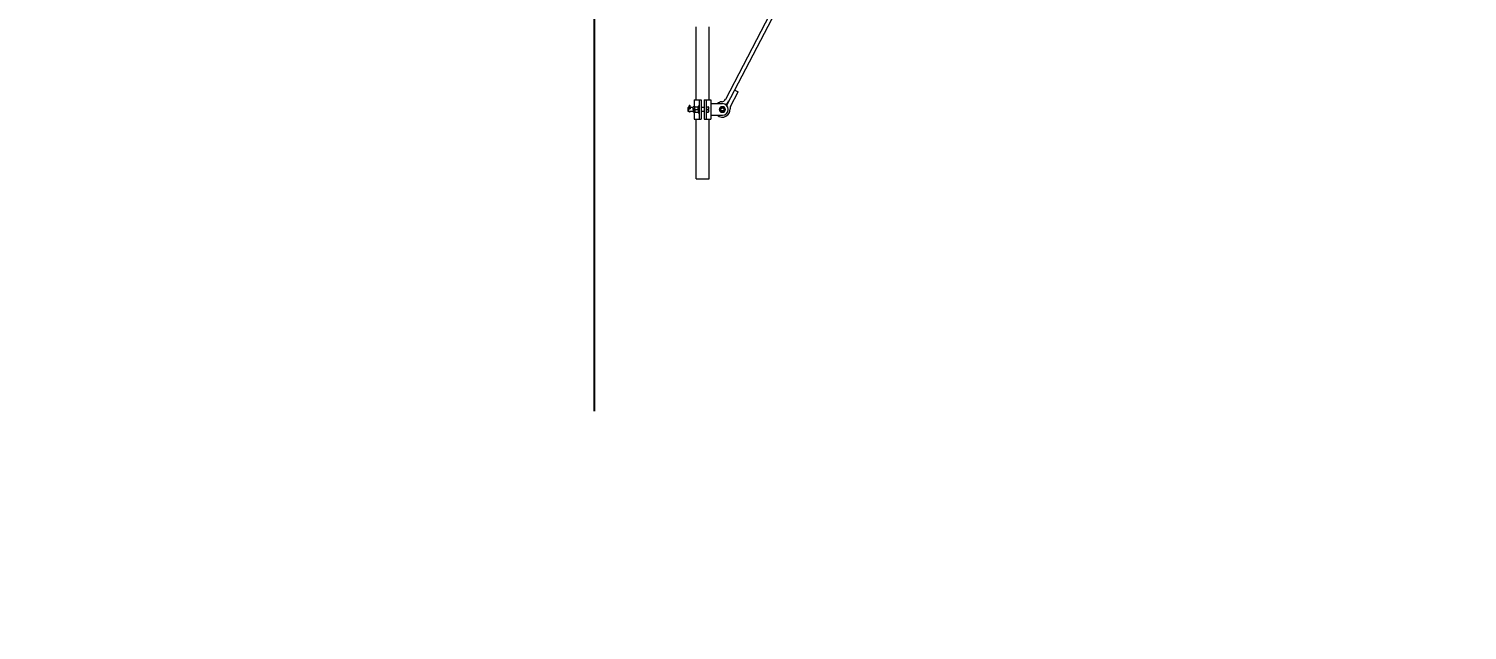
# Model space of a CAD drawing. Header units: millimetres. Extents: x -37020 to 35906, y -101 to 52234.
# Drawn here: x -160.699 to -155.985, y 323.143 to 325.114 of the extents above; entities that cross this region are included whole.
import ezdxf
from ezdxf import colors
from ezdxf.entities.mleader import LeaderData, LeaderLine
from ezdxf.math import Vec2, Vec3

# ---------------------------------------------------------------- set-up
doc = ezdxf.new("R2010")
doc.units = ezdxf.units.MM
doc.linetypes.add('HIDDEN', pattern=[9.525, 6.35, -3.175])
doc.layers.add('Catenaria', color=2, linetype='Continuous')
doc.layers.add('GE-Cotas', color=1, linetype='Continuous')
doc.styles.add('Romans', font='romans.shx', dxfattribs={"width": 0.8})
doc.styles.get("Standard").update_dxf_attribs({"font": 'arial.ttf'})

# ---------------------------------------------------------------- blocks, each defined once
blk = doc.blocks.new('CRUCE BIESCALONADO')
at = {"layer": 'Catenaria', "color": 2, "ltscale": 0.1}
for p, q in [((232.1675, 258.4858), (233.9862, 259.5358)), ((232.1675, 259.5358), (233.9862, 258.4858)), ((232.0269, 259.0358), (234.1269, 259.0358)), ((232.0269, 259.0358), (232.0269, 258.9858)), ((233.0769, 259.0358), (233.0769, 258.9858)), ((234.1269, 259.0358), (234.1269, 258.9858)), ((232.0269, 258.9858), (234.1269, 258.9858))]:
    blk.add_line(p, q, dxfattribs=at)
blk.add_circle((233.0769, 259.0108), 1.0503, dxfattribs=at)
blk = doc.blocks.new('ménsula móvil OUT G 3.2m')
at = {"color": 251, "linetype": 'Continuous', "lineweight": 15}
for p, q in [((3181.2, -17), (4060.3, -475.1)), ((4077.4, -469.7), (3195.4, -10.1)), ((4029.8, -444.9), (4035.7, -433.7)), ((4083.3, -458.4), (4035.7, -433.7)), ((4074.4, -522.7), (4074.4, -485.2)), ((4093.4, -474.8), (4084.4, -480)), ((4084.4, -480), (4084.4, -490.4)), ((4084.4, -490.4), (4093.4, -495.6)), ((4102.4, -480), (4093.4, -474.8)), ((4093.4, -495.6), (4102.4, -490.4)), ((4102.4, -490.4), (4102.4, -480)), ((4112.4, -522.7), (4112.4, -485.2)), ((4061.7, -528.9), (3822.4, -528.9)), ((4061.7, -545.2), (4061.7, -522.7)), ((4061.7, -522.7), (4125.2, -522.7)), ((4061.7, -538.8), (4125.2, -538.8)), ((4061.7, -545.2), (4125.2, -545.2)), ((4061.7, -577.6), (4061.7, -555.2)), ((4061.7, -555.2), (4125.2, -555.2)), ((4061.7, -561.5), (4125.2, -561.5)), ((4082.4, -561.5), (4082.4, -564.7)), ((4082.4, -564.7), (4104.5, -564.7)), ((4088.9, -530.9), (4084.4, -530.9)), ((4084.4, -538.8), (4084.4, -531.7)), ((4084.4, -574.7), (4084.4, -565.5)), ((4087.4, -545.2), (4087.4, -555.2)), ((4097.9, -530.9), (4088.9, -530.9)), ((4093.4, -538.8), (4093.4, -531.7)), ((4093.4, -574.7), (4093.4, -565.5)), ((4102.4, -530.9), (4097.9, -530.9)), ((4099.4, -555.2), (4099.4, -545.2)), ((4102.4, -538.8), (4102.4, -531.7)), ((4102.4, -574.7), (4102.4, -565.5)), ((4104.5, -564.7), (4104.5, -561.5)), ((4125.2, -545.2), (4125.2, -522.7)), ((4320.4, -528.9), (4125.2, -528.9)), ((4125.2, -577.6), (4125.2, -555.2)), ((4320.4, -571.1), (4320.4, -528.9)), ((4061.7, -571.1), (3822.4, -571.1)), ((4061.7, -577.6), (4084.4, -577.6)), ((4080.5, -594), (4080.5, -591.7)), ((4083.8, -591.4), (4081.4, -591.4)), ((4081.4, -594.2), (4083.8, -594.2)), ((4081.7, -591.6), (4081.7, -594)), ((4083.7, -591.6), (4081.7, -591.6)), ((4083.7, -594), (4081.7, -594)), ((4091.7, -591.4), (4083.8, -591.4)), ((4091.7, -591.4), (4083.8, -591.4)), ((4083.7, -591.6), (4083.7, -594)), ((4083.8, -594.2), (4091.7, -594.2)), ((4091.7, -594.2), (4083.8, -594.2)), ((4084, -594), (4084, -591.7)), ((4088.9, -575.5), (4084.4, -575.5)), ((4084.4, -576.3), (4084.4, -580.7)), ((4088.9, -581.5), (4084.4, -581.5)), ((4087.4, -581.5), (4087.4, -591.4)), ((4087.4, -594.2), (4087.4, -597.9)), ((4087.4, -597.9), (4099.4, -597.9)), ((4087.4, -597.9), (4088.4, -598.8)), ((4088.4, -598.8), (4098.5, -598.8)), ((4097.9, -575.5), (4088.9, -575.5)), ((4088.9, -581.5), (4097.9, -581.5)), ((4093.4, -576.3), (4093.4, -580.7)), ((4102.4, -575.5), (4097.9, -575.5)), ((4097.9, -581.5), (4102.4, -581.5)), ((4098.5, -598.8), (4099.4, -597.9)), ((4099.4, -597.9), (4099.4, -581.5)), ((4099.6, -591.4), (4099.4, -591.4)), ((4099.4, -591.4), (4099.6, -591.4)), ((4099.4, -594.2), (4099.6, -594.2)), ((4099.4, -594.2), (4099.6, -594.2)), ((4100.6, -591.4), (4099.6, -591.4)), ((4099.6, -591.4), (4099.6, -591.4)), ((4099.6, -591.4), (4100.6, -591.4)), ((4099.6, -594.2), (4100.6, -594.2)), ((4099.6, -594.2), (4099.6, -594.2)), ((4099.6, -594.2), (4100.6, -594.2)), ((4102.4, -576.3), (4102.4, -580.7)), ((4102.4, -577.6), (4125.2, -577.6)), ((4320.4, -571.1), (4125.2, -571.1))]:
    blk.add_line(p, q, dxfattribs=at)
blk.add_circle((4093.4, -485.2), 9, dxfattribs=at)
at = {"color": 251, "linetype": 'HIDDEN'}
blk.add_circle((4093.4, -485.2), 6, dxfattribs=at)
at = {"color": 251, "lineweight": 15}
blk.add_arc((4073.1, -450.5), 21.4, 242.4766, 242.4979, dxfattribs=at)
at = {"color": 251, "linetype": 'Continuous', "lineweight": 15}
for centre, radius, start, end in [((4053.3, -488.4), 27.7, 29.3107, 62.4766), ((4093.4, -485.2), 19, 0, 180), ((4090.2, -445.1), 27.7, 242.4766, 249.8366), ((4090.2, -445.1), 15, 242.4766, 274.5933), ((4093.4, -485.2), 25.2, 318.9294, 94.5933), ((4053.3, -488.4), 15, 4.554, 62.4766), ((4093.4, -485.2), 25.2, 184.554, 221.0706), ((4097.8, -592.8), 2.33, 322.408, 37.592), ((4100.4, -592.8), 1.45, 280.9624, 79.0376), ((4100.6, -591.6), 0.23, 79.0376, 90), ((4100.6, -594), 0.23, 270, 280.9624)]:
    blk.add_arc(centre, radius, start, end, dxfattribs=at)
for centre, major_axis, ratio, start_param, end_param in [((4081.7, -592.8), (2.12, 0), 0.683289, 1.762125, 2.208164), ((4080.5, -592.8), (0, 1.45), 0.002646, 0.637368, 2.504225), ((4081.7, -592.8), (-2.12, 0), 0.683289, 0.933429, 1.379467), ((4081.4, -591.6), (-0.337, 0), 0.683289, 3.141593, 4.903718), ((4081.4, -594), (-0.337, 0), 0.683289, 1.379467, 3.141593), ((4083.7, -592.8), (0, 1.45), 0.268541, -0.637368, -0.191329), ((4083.8, -591.6), (0, 0.23), 0.268541, -0.191329, 1.570796), ((4083.7, -592.8), (0, 1.45), 0.268541, 3.332922, 3.77896), ((4083.8, -594), (0, 0.23), 0.268541, 1.570796, 3.332922), ((4082.5, -592.8), (2.51, 0), 0.578234, -0.933429, 0.933429)]:
    blk.add_ellipse(centre, major_axis=major_axis, ratio=ratio, start_param=start_param, end_param=end_param, dxfattribs=at)
for points, knots in [([(4084.4, -531.7), (4084.8, -531.6), (4085.5, -531.3), (4086.6, -531.1), (4087.8, -530.9), (4088.5, -530.9), (4088.9, -530.9)], [0, 0, 0, 0, 0.2472686, 0.4953626, 0.746874, 1, 1, 1, 1]), ([(4084.4, -530.9), (4084.4, -530.9), (4084.4, -530.9), (4084.4, -531), (4084.4, -531.2), (4084.4, -531.4), (4084.4, -531.5), (4084.4, -531.6), (4084.4, -531.7)], [0, 0, 0, 0, 0.19903, 0.398926, 0.601147, 0.803999, 0.901978, 1, 1, 1, 1]), ([(4088.9, -564.7), (4088.8, -564.7), (4088.2, -564.7), (4087.4, -564.8), (4086.5, -564.9), (4085.6, -565.1), (4084.9, -565.3), (4084.4, -565.5)], [0, 0, 0, 0, 0.070059, 0.376588, 0.530821, 0.683101, 1, 1, 1, 1]), ([(4084.4, -565.5), (4084.4, -565.4), (4084.4, -565.2), (4084.4, -564.9), (4084.4, -564.7), (4084.4, -564.7), (4084.4, -564.7)], [0, 0, 0, 0, 0.2472686, 0.4953626, 0.746874, 1, 1, 1, 1]), ([(4088.9, -530.9), (4089, -530.9), (4089.5, -530.9), (4090.3, -530.9), (4091.3, -531.1), (4092.4, -531.3), (4093.1, -531.6), (4093.4, -531.7)], [0, 0, 0, 0, 0.070056, 0.299813, 0.530831, 0.765026, 1, 1, 1, 1]), ([(4093.4, -565.5), (4093.1, -565.4), (4092.3, -565.2), (4091.2, -564.9), (4090.1, -564.7), (4089.3, -564.7), (4088.9, -564.7)], [0, 0, 0, 0, 0.247269, 0.495363, 0.746874, 1, 1, 1, 1]), ([(4093.4, -531.7), (4093.8, -531.6), (4094.5, -531.3), (4095.6, -531.1), (4096.8, -530.9), (4097.5, -530.9), (4097.9, -530.9)], [0, 0, 0, 0, 0.2472686, 0.4953626, 0.746874, 1, 1, 1, 1]), ([(4093.4, -565.5), (4093.6, -565.4), (4094, -565.3), (4094.9, -565.1), (4095.9, -564.8), (4097.1, -564.7), (4097.6, -564.7), (4097.9, -564.7)], [0, 0, 0, 0, 0.128559, 0.257217, 0.626279, 0.812792, 1, 1, 1, 1]), ([(4097.9, -530.9), (4098, -530.9), (4098.5, -530.9), (4099.3, -530.9), (4100.3, -531.1), (4101.4, -531.3), (4102.1, -531.6), (4102.4, -531.7)], [0, 0, 0, 0, 0.0700556, 0.2998126, 0.5308313, 0.7650256, 1, 1, 1, 1]), ([(4097.9, -564.7), (4098.1, -564.7), (4098.5, -564.7), (4099.5, -564.8), (4100.8, -565), (4101.9, -565.3), (4102.4, -565.5)], [0, 0, 0, 0, 0.134092, 0.268456, 0.632398, 1, 1, 1, 1]), ([(4102.4, -531.7), (4102.4, -531.6), (4102.4, -531.4), (4102.4, -531.2), (4102.4, -531), (4102.4, -530.9), (4102.4, -530.9), (4102.4, -530.9)], [0, 0, 0, 0, 0.195992, 0.395337, 0.59523, 0.797179, 1, 1, 1, 1]), ([(4102.4, -564.7), (4102.4, -564.7), (4102.4, -564.7), (4102.4, -564.8), (4102.4, -564.9), (4102.4, -565.2), (4102.4, -565.4), (4102.4, -565.5)], [0, 0, 0, 0, 0.0700556, 0.2998126, 0.5308313, 0.7650256, 1, 1, 1, 1]), ([(4088.9, -575.5), (4088.8, -575.5), (4088.4, -575.5), (4087.6, -575.4), (4086.5, -575.3), (4085.5, -575), (4084.8, -574.8), (4084.4, -574.7)], [0, 0, 0, 0, 0.070056, 0.299813, 0.530831, 0.765026, 1, 1, 1, 1]), ([(4084.4, -574.7), (4084.4, -574.8), (4084.4, -575), (4084.4, -575.3), (4084.4, -575.5), (4084.4, -575.5), (4084.4, -575.5)], [0, 0, 0, 0, 0.247269, 0.495363, 0.746874, 1, 1, 1, 1]), ([(4088.9, -575.5), (4088.5, -575.5), (4087.6, -575.5), (4086, -575.8), (4085, -576.1), (4084.4, -576.3)], [0, 0, 0, 0, 0.268407, 0.632373, 1, 1, 1, 1]), ([(4084.4, -575.5), (4084.4, -575.5), (4084.4, -575.5), (4084.4, -575.6), (4084.4, -575.7), (4084.4, -576), (4084.4, -576.2), (4084.4, -576.3)], [0, 0, 0, 0, 0.070056, 0.299813, 0.530831, 0.765026, 1, 1, 1, 1]), ([(4088.9, -581.5), (4088.5, -581.5), (4087.6, -581.4), (4086, -581.2), (4085, -580.9), (4084.4, -580.7)], [0, 0, 0, 0, 0.268407, 0.632373, 1, 1, 1, 1]), ([(4084.4, -581.5), (4084.4, -581.5), (4084.4, -581.5), (4084.4, -581.4), (4084.4, -581.3), (4084.4, -581), (4084.4, -580.8), (4084.4, -580.7)], [0, 0, 0, 0, 0.070056, 0.299813, 0.530831, 0.765026, 1, 1, 1, 1]), ([(4093.4, -574.7), (4093.1, -574.8), (4092.3, -575), (4091.2, -575.3), (4090.1, -575.5), (4089.3, -575.5), (4088.9, -575.5)], [0, 0, 0, 0, 0.247269, 0.495363, 0.746874, 1, 1, 1, 1]), ([(4093.4, -576.3), (4093, -576.2), (4092.1, -575.9), (4090.9, -575.6), (4089.8, -575.5), (4089.2, -575.5), (4088.9, -575.5)], [0, 0, 0, 0, 0.257198, 0.626269, 0.812787, 1, 1, 1, 1]), ([(4093.4, -580.7), (4093.2, -580.7), (4092.9, -580.9), (4091.9, -581.1), (4090.9, -581.3), (4089.8, -581.5), (4089.2, -581.5), (4088.9, -581.5)], [0, 0, 0, 0, 0.1285596, 0.257217, 0.6262796, 0.8131452, 1, 1, 1, 1]), ([(4089.3, -591.4), (4089.3, -591.4), (4089.4, -591.3), (4089.5, -591.1), (4089.7, -591), (4090, -590.9), (4090.3, -590.8), (4090.6, -590.8), (4090.9, -590.9), (4091.1, -591), (4091.4, -591.1), (4091.7, -591.3), (4091.9, -591.6), (4092.1, -591.8), (4092.2, -592.2), (4092.3, -592.5), (4092.3, -592.7), (4092.3, -592.8)], [0, 0, 0, 0, 0.007353, 0.079304, 0.153361, 0.224729, 0.298371, 0.366432, 0.436535, 0.503615, 0.572511, 0.642094, 0.713546, 0.785744, 0.860107, 0.929006, 1, 1, 1, 1]), ([(4092.3, -592.8), (4092.3, -592.9), (4092.3, -593.1), (4092.2, -593.5), (4092.1, -593.8), (4091.9, -594), (4091.7, -594.3), (4091.4, -594.5), (4091.2, -594.7), (4090.9, -594.8), (4090.6, -594.8), (4090.3, -594.8), (4090, -594.8), (4089.8, -594.7), (4089.5, -594.5), (4089.4, -594.4), (4089.3, -594.3), (4089.3, -594.2)], [0, 0, 0, 0, 0.068185, 0.138424, 0.206589, 0.276604, 0.347191, 0.419719, 0.492019, 0.56656, 0.636312, 0.708255, 0.775366, 0.84438, 0.912446, 0.982318, 1, 1, 1, 1]), ([(4093.4, -574.7), (4093.6, -574.7), (4094, -574.9), (4094.9, -575.1), (4095.9, -575.3), (4097.1, -575.5), (4097.6, -575.5), (4097.9, -575.5)], [0, 0, 0, 0, 0.128559, 0.257217, 0.626279, 0.812792, 1, 1, 1, 1]), ([(4093.4, -576.3), (4093.8, -576.2), (4094.5, -576), (4095.6, -575.7), (4096.8, -575.5), (4097.5, -575.5), (4097.9, -575.5)], [0, 0, 0, 0, 0.247269, 0.495363, 0.746874, 1, 1, 1, 1]), ([(4093.4, -580.7), (4093.9, -580.8), (4094.6, -581.1), (4095.6, -581.3), (4096.6, -581.4), (4097.4, -581.5), (4097.9, -581.5)], [0, 0, 0, 0, 0.3298121, 0.4953835, 0.6598535, 1, 1, 1, 1]), ([(4097.9, -575.5), (4098.1, -575.5), (4098.5, -575.5), (4099.5, -575.4), (4100.8, -575.2), (4101.9, -574.9), (4102.4, -574.7)], [0, 0, 0, 0, 0.134092, 0.268456, 0.632398, 1, 1, 1, 1]), ([(4097.9, -575.5), (4098, -575.5), (4098.5, -575.5), (4099.3, -575.6), (4100.3, -575.7), (4101.4, -576), (4102.1, -576.2), (4102.4, -576.3)], [0, 0, 0, 0, 0.070056, 0.299813, 0.530831, 0.765026, 1, 1, 1, 1]), ([(4097.9, -581.5), (4098, -581.5), (4098.5, -581.5), (4099.3, -581.4), (4100.3, -581.3), (4101.4, -581), (4102.1, -580.8), (4102.4, -580.7)], [0, 0, 0, 0, 0.070056, 0.299813, 0.530831, 0.765026, 1, 1, 1, 1]), ([(4102.4, -575.5), (4102.4, -575.5), (4102.4, -575.5), (4102.4, -575.4), (4102.4, -575.3), (4102.4, -575), (4102.4, -574.8), (4102.4, -574.7)], [0, 0, 0, 0, 0.070059, 0.376588, 0.530821, 0.683101, 1, 1, 1, 1]), ([(4102.4, -576.3), (4102.4, -576.2), (4102.4, -576), (4102.4, -575.7), (4102.4, -575.5), (4102.4, -575.5), (4102.4, -575.5)], [0, 0, 0, 0, 0.247269, 0.495363, 0.746874, 1, 1, 1, 1]), ([(4102.4, -580.7), (4102.4, -580.8), (4102.4, -581), (4102.4, -581.3), (4102.4, -581.5), (4102.4, -581.5), (4102.4, -581.5)], [0, 0, 0, 0, 0.247269, 0.495363, 0.746874, 1, 1, 1, 1])]:
    blk.add_open_spline(points, degree=3, knots=knots, dxfattribs=at)
blk = doc.blocks.new('COORDENADAS 4.4')
at = {"layer": 'GE-Cotas', "color": 3, "ltscale": 4, "style": 'Romans', "width": 0.8}
for tag, p in [('COORDENADASX', (-19.4042, 8.0195)), ('COORDENADASY', (-19.4042, 5.5181))]:
    blk.add_attdef(tag, p, '', height=2, dxfattribs=at)
at = {"layer": 'GE-Cotas', "color": 2, "ltscale": 4}
ml = blk.add_multileader_mtext('Standard', dxfattribs=at)
ml.set_content('', color=2)
ml.set_leader_properties()
ml.build(insert=Vec2(0, 0))
ml.multileader.update_dxf_attribs({"text_right_attachment_type": 6, "dogleg_length": 0.36, "arrow_head_size": 3})
ctx = ml.context
ctx.base_point, ctx.arrow_head_size = Vec3(-20.826, 7.0195), 3
ctx.right_attachment, ctx.text_align_type = 6, 2
notes = []
notes.append((ctx, [(0, (1, 1, 0), (-5.7, 4.2195), (-1, 0), 11.1259, [(0, [(0, 0)], 0, [])])]))
ctx.mtext.insert, ctx.mtext.alignment, ctx.mtext.flow_direction = Vec3(-18.826, 9.0195), 3, 5
for ctx, leaders in notes:
    for number, flags, end, landing, length, lines in leaders:
        leader = LeaderData()
        leader.index, (leader.has_last_leader_line, leader.has_dogleg_vector, leader.attachment_direction) = number, flags
        leader.last_leader_point, leader.dogleg_vector, leader.dogleg_length = Vec3(end), Vec3(landing), length
        for number, points, colour, breaks in lines:
            line = LeaderLine()
            line.index, line.vertices, line.color, line.breaks = number, Vec3.list(points), colors.encode_raw_color(colour), breaks
            leader.lines.append(line)
        ctx.leaders.append(leader)

msp = doc.modelspace()

# ---------------------------------------------------------------- linework, layer by layer
at = {"layer": 'Catenaria', "color": 8, "linetype": 'Continuous', "elevation": -11.48}
msp.add_lwpolyline([(-158.846, 328.839), (-158.846, 323.861)], dxfattribs=at)

# ---------------------------------------------------------------- block references
at = {"xscale": 0.001, "yscale": 0.001, "zscale": 0.001, "rotation": 270}
msp.add_blockref('ménsula móvil OUT G 3.2m', (-157.9404, 328.9427), dxfattribs=at)
at = {"ltscale": 0.1, "xscale": 0.6599999999999682, "yscale": 0.6599999999999682, "zscale": 0.6599999999999682}
msp.add_blockref('COORDENADAS 4.4', (-155.9846, 319.8044, -11.48), dxfattribs=at)
at = {"layer": 'Catenaria', "color": 40, "ltscale": 0.1}
msp.add_blockref('CRUCE BIESCALONADO', (-394.3636, 67.0622, -11.48), dxfattribs=at)

doc.saveas('drawing.dxf')
